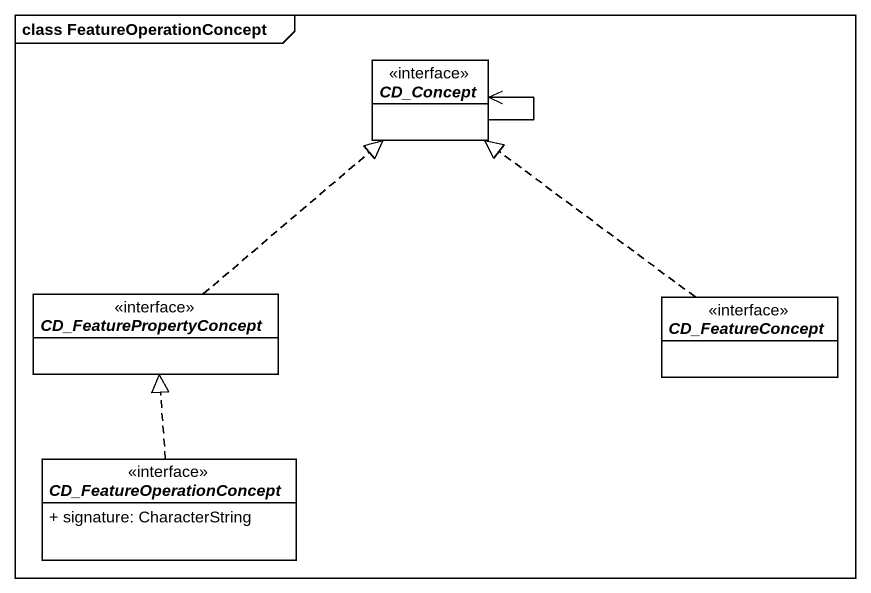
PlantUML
@startuml
mainframe class FeatureOperationConcept
hide circle
hide empty members
skinparam classAttributeIconSize 0
interface CD_Concept <<interface>>
interface CD_FeaturePropertyConcept <<interface>>
interface CD_FeatureConcept <<interface>>
interface CD_FeatureOperationConcept <<interface>> {
  + signature: CharacterString
}
CD_Concept --> CD_Concept
CD_FeaturePropertyConcept .up.|> CD_Concept
CD_FeatureConcept .up.|> CD_Concept
CD_FeatureOperationConcept .up.|> CD_FeaturePropertyConcept
@enduml
